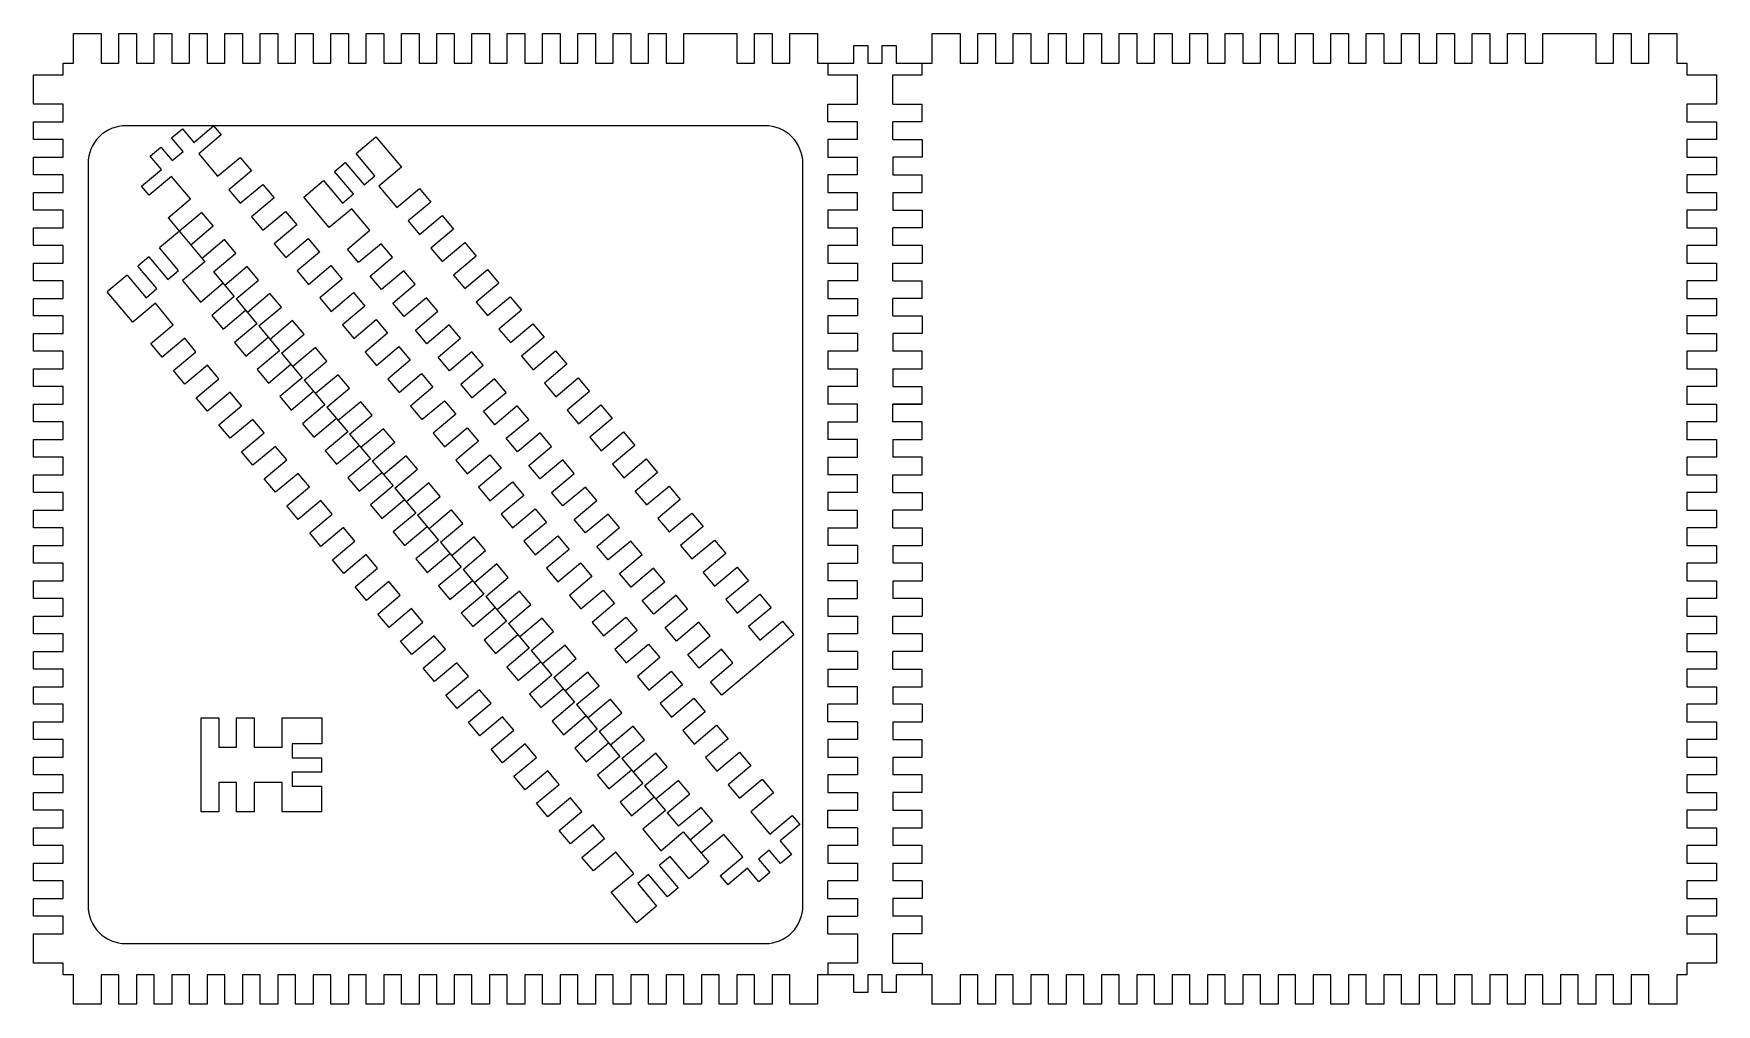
# Model space of a CAD drawing. Header units: millimetres. Extents: x 4 to 291, y -181 to -16.
import ezdxf

# ---------------------------------------------------------------- set-up
doc = ezdxf.new("R2010")
doc.units = ezdxf.units.MM
doc.header["$MEASUREMENT"] = 0
doc.layers.add('1', color=10, linetype='Continuous')
doc.layers.add('2', color=170, linetype='Continuous')

msp = doc.modelspace()

# ---------------------------------------------------------------- linework, layer by layer
for p, q in [((10.72, -21), (10.72, -15.99)), ((10.72, -15.99), (15.48, -15.99)), ((15.48, -15.99), (15.48, -21)), ((18.49, -21), (18.49, -15.99)), ((18.49, -15.99), (21.5, -15.99)), ((21.5, -15.99), (21.5, -21)), ((24.51, -21), (24.51, -15.99)), ((24.51, -15.99), (27.52, -15.99)), ((27.52, -15.99), (27.52, -21)), ((30.53, -21), (30.53, -15.99)), ((30.53, -15.99), (33.54, -15.99)), ((33.54, -15.99), (33.54, -21)), ((36.55, -21), (36.55, -15.99)), ((36.55, -15.99), (39.56, -15.99)), ((39.56, -15.99), (39.56, -21)), ((42.57, -21), (42.57, -15.99)), ((42.57, -15.99), (45.58, -15.99)), ((45.58, -15.99), (45.58, -21)), ((48.59, -21), (48.59, -15.99)), ((48.59, -15.99), (51.6, -15.99)), ((51.6, -15.99), (51.6, -21)), ((54.6, -21), (54.6, -15.99)), ((54.6, -15.99), (57.61, -15.99)), ((57.61, -15.99), (57.61, -21)), ((60.62, -21), (60.62, -15.99)), ((60.62, -15.99), (63.63, -15.99)), ((63.63, -15.99), (63.63, -21)), ((66.64, -21), (66.64, -15.99)), ((66.64, -15.99), (69.65, -15.99)), ((69.65, -15.99), (69.65, -21)), ((72.66, -21), (72.66, -15.99)), ((72.66, -15.99), (75.67, -15.99)), ((75.67, -15.99), (75.67, -21)), ((78.68, -21), (78.68, -15.99)), ((78.68, -15.99), (81.69, -15.99)), ((81.69, -15.99), (81.69, -21)), ((84.7, -21), (84.7, -15.99)), ((84.7, -15.99), (87.71, -15.99)), ((87.71, -15.99), (87.71, -21)), ((90.72, -21), (90.72, -15.99)), ((90.72, -15.99), (93.73, -15.99)), ((93.73, -15.99), (93.73, -21)), ((96.74, -21), (96.74, -15.99)), ((96.74, -15.99), (99.75, -15.99)), ((99.75, -15.99), (99.75, -21)), ((102.75, -21), (102.75, -15.99)), ((102.75, -15.99), (105.76, -15.99)), ((105.76, -15.99), (105.76, -21)), ((108.77, -21), (108.77, -15.99)), ((108.77, -15.99), (111.78, -15.99)), ((111.78, -15.99), (111.78, -21)), ((114.79, -21), (114.79, -15.99)), ((123.82, -15.99), (123.82, -21)), ((126.83, -21), (126.83, -15.99)), ((126.83, -15.99), (129.84, -15.99)), ((129.84, -15.99), (129.84, -21)), ((132.85, -21), (132.85, -15.99)), ((132.85, -15.99), (137.61, -15.99)), ((137.61, -15.99), (137.61, -21)), ((157.16, -21), (157.16, -15.99)), ((157.16, -15.99), (161.93, -15.99)), ((161.93, -15.99), (161.93, -21)), ((164.94, -21), (164.94, -15.99)), ((164.94, -15.99), (167.95, -15.99)), ((167.95, -15.99), (167.95, -21)), ((170.95, -21), (170.95, -15.99)), ((170.95, -15.99), (173.96, -15.99)), ((173.96, -15.99), (173.96, -21)), ((176.97, -21), (176.97, -15.99)), ((176.97, -15.99), (179.98, -15.99)), ((179.98, -15.99), (179.98, -21)), ((182.99, -21), (182.99, -15.99)), ((182.99, -15.99), (186, -15.99)), ((186, -15.99), (186, -21)), ((189.01, -21), (189.01, -15.99)), ((189.01, -15.99), (192.02, -15.99)), ((192.02, -15.99), (192.02, -21)), ((195.03, -21), (195.03, -15.99)), ((195.03, -15.99), (198.04, -15.99)), ((198.04, -15.99), (198.04, -21)), ((201.05, -21), (201.05, -15.99)), ((201.05, -15.99), (204.06, -15.99)), ((204.06, -15.99), (204.06, -21)), ((207.07, -21), (207.07, -15.99)), ((207.07, -15.99), (210.08, -15.99)), ((210.08, -15.99), (210.08, -21)), ((213.09, -21), (213.09, -15.99)), ((213.09, -15.99), (216.1, -15.99)), ((216.1, -15.99), (216.1, -21)), ((219.1, -21), (219.1, -15.99)), ((219.1, -15.99), (222.11, -15.99)), ((222.11, -15.99), (222.11, -21)), ((225.12, -21), (225.12, -15.99)), ((225.12, -15.99), (228.13, -15.99)), ((228.13, -15.99), (228.13, -21)), ((231.14, -21), (231.14, -15.99)), ((231.14, -15.99), (234.15, -15.99)), ((234.15, -15.99), (234.15, -21)), ((237.16, -21), (237.16, -15.99)), ((237.16, -15.99), (240.17, -15.99)), ((240.17, -15.99), (240.17, -21)), ((243.18, -21), (243.18, -15.99)), ((243.18, -15.99), (246.19, -15.99)), ((246.19, -15.99), (246.19, -21)), ((249.2, -21), (249.2, -15.99)), ((249.2, -15.99), (252.21, -15.99)), ((252.21, -15.99), (252.21, -21)), ((255.22, -21), (255.22, -15.99)), ((255.22, -15.99), (258.23, -15.99)), ((258.23, -15.99), (258.23, -21)), ((261.24, -21), (261.24, -15.99)), ((270.26, -15.99), (270.26, -21)), ((273.27, -21), (273.27, -15.99)), ((273.27, -15.99), (276.28, -15.99)), ((276.28, -15.99), (276.28, -21)), ((279.29, -21), (279.29, -15.99)), ((279.29, -15.99), (284.06, -15.99)), ((284.06, -15.99), (284.06, -21)), ((143.78, -21), (143.78, -17.99)), ((143.78, -17.99), (146.18, -17.99)), ((146.18, -17.99), (146.18, -21)), ((148.59, -21), (148.59, -17.99)), ((148.59, -17.99), (151, -17.99)), ((151, -17.99), (151, -21)), ((8.96, -21), (10.72, -21)), ((8.96, -23.01), (8.96, -21)), ((15.48, -21), (18.49, -21)), ((21.5, -21), (24.51, -21)), ((27.52, -21), (30.53, -21)), ((33.54, -21), (36.55, -21)), ((39.56, -21), (42.57, -21)), ((45.58, -21), (48.59, -21)), ((51.6, -21), (54.6, -21)), ((57.61, -21), (60.62, -21)), ((63.63, -21), (66.64, -21)), ((69.65, -21), (72.66, -21)), ((75.67, -21), (78.68, -21)), ((81.69, -21), (84.7, -21)), ((87.71, -21), (90.72, -21)), ((93.73, -21), (96.74, -21)), ((99.75, -21), (102.75, -21)), ((105.76, -21), (108.77, -21)), ((111.78, -21), (114.79, -21)), ((123.82, -21), (126.83, -21)), ((129.84, -21), (132.85, -21)), ((137.61, -21), (143.78, -21)), ((139.37, -21), (139.37, -23.01)), ((146.18, -21), (148.59, -21)), ((151, -21), (157.16, -21)), ((155.41, -23.01), (155.41, -21)), ((161.93, -21), (164.94, -21)), ((167.95, -21), (170.95, -21)), ((173.96, -21), (176.97, -21)), ((179.98, -21), (182.99, -21)), ((186, -21), (189.01, -21)), ((192.02, -21), (195.03, -21)), ((198.04, -21), (201.05, -21)), ((204.06, -21), (207.07, -21)), ((210.08, -21), (213.09, -21)), ((216.1, -21), (219.1, -21)), ((222.11, -21), (225.12, -21)), ((228.13, -21), (231.14, -21)), ((234.15, -21), (237.16, -21)), ((240.17, -21), (243.18, -21)), ((246.19, -21), (249.2, -21)), ((252.21, -21), (255.22, -21)), ((258.23, -21), (261.24, -21)), ((270.26, -21), (273.27, -21)), ((276.28, -21), (279.29, -21)), ((284.06, -21), (285.81, -21)), ((285.81, -21), (285.81, -23.01)), ((3.95, -28.02), (3.95, -23.01)), ((3.95, -23.01), (8.96, -23.01)), ((139.37, -23.01), (144.38, -23.01)), ((144.38, -28.02), (144.38, -23.01)), ((150.4, -28.02), (150.4, -23.01)), ((150.4, -23.01), (155.41, -23.01)), ((285.81, -23.01), (290.82, -23.01)), ((290.82, -23.01), (290.82, -28.02)), ((8.96, -28.02), (3.95, -28.02)), ((8.96, -31.03), (8.96, -28.02)), ((139.37, -31.03), (139.37, -28.02)), ((139.37, -28.02), (144.38, -28.02)), ((150.4, -28.02), (155.41, -28.02)), ((155.41, -31.03), (155.41, -28.02)), ((290.82, -28.02), (285.81, -28.02)), ((285.81, -28.02), (285.81, -31.03)), ((3.95, -34.04), (3.95, -31.03)), ((3.95, -31.03), (8.96, -31.03)), ((144.38, -31.03), (139.37, -31.03)), ((144.38, -34.04), (144.38, -31.03)), ((150.4, -34.04), (150.4, -31.03)), ((155.41, -31.03), (150.4, -31.03)), ((285.81, -31.03), (290.82, -31.03)), ((290.82, -31.03), (290.82, -34.04)), ((8.96, -34.04), (3.95, -34.04)), ((8.96, -37.05), (8.96, -34.04)), ((144.38, -34.04), (139.37, -34.04)), ((139.37, -34.04), (139.37, -37.05)), ((150.4, -34.04), (155.41, -34.04)), ((155.41, -34.04), (155.41, -37.05)), ((290.82, -34.04), (285.81, -34.04)), ((285.81, -34.04), (285.81, -37.05)), ((3.95, -40.06), (3.95, -37.05)), ((3.95, -37.05), (8.96, -37.05)), ((139.37, -37.05), (144.38, -37.05)), ((144.38, -40.06), (144.38, -37.05)), ((155.41, -37.05), (150.4, -37.05)), ((150.4, -37.05), (150.4, -40.06)), ((285.81, -37.05), (290.82, -37.05)), ((290.82, -37.05), (290.82, -40.06)), ((8.96, -40.06), (3.95, -40.06)), ((8.96, -43.07), (8.96, -40.06)), ((144.38, -40.06), (139.37, -40.06)), ((139.37, -40.06), (139.37, -43.07)), ((150.4, -40.06), (155.41, -40.06)), ((155.41, -43.07), (155.41, -40.06)), ((290.82, -40.06), (285.81, -40.06)), ((285.81, -40.06), (285.81, -43.07)), ((3.95, -46.08), (3.95, -43.07)), ((3.95, -43.07), (8.96, -43.07)), ((139.37, -43.07), (144.38, -43.07)), ((144.38, -46.08), (144.38, -43.07)), ((150.4, -43.07), (155.41, -43.07)), ((150.4, -43.07), (150.4, -46.08)), ((285.81, -43.07), (290.82, -43.07)), ((290.82, -43.07), (290.82, -46.08)), ((8.96, -46.08), (3.95, -46.08)), ((8.96, -49.09), (8.96, -46.08)), ((144.38, -46.08), (139.37, -46.08)), ((139.37, -46.08), (139.37, -49.09)), ((150.4, -46.08), (155.41, -46.08)), ((155.41, -46.08), (155.41, -49.09)), ((290.82, -46.08), (285.81, -46.08)), ((285.81, -46.08), (285.81, -49.09)), ((3.95, -52.1), (3.95, -49.09)), ((3.95, -49.09), (8.96, -49.09)), ((139.37, -49.09), (144.38, -49.09)), ((144.38, -52.1), (144.38, -49.09)), ((150.4, -52.1), (150.4, -49.09)), ((155.41, -49.09), (150.4, -49.09)), ((285.81, -49.09), (290.82, -49.09)), ((290.82, -49.09), (290.82, -52.1)), ((8.96, -52.1), (3.95, -52.1)), ((8.96, -55.11), (8.96, -52.1)), ((144.38, -52.1), (139.37, -52.1)), ((139.37, -52.1), (139.37, -55.11)), ((155.41, -52.1), (150.4, -52.1)), ((155.41, -52.1), (155.41, -55.11)), ((290.82, -52.1), (285.81, -52.1)), ((285.81, -52.1), (285.81, -55.11)), ((3.95, -58.12), (3.95, -55.11)), ((3.95, -55.11), (8.96, -55.11)), ((139.37, -55.11), (144.38, -55.11)), ((144.38, -55.11), (144.38, -58.12)), ((150.4, -58.12), (150.4, -55.11)), ((150.4, -55.11), (155.41, -55.11)), ((285.81, -55.11), (290.82, -55.11)), ((290.82, -55.11), (290.82, -58.12)), ((8.96, -58.12), (3.95, -58.12)), ((8.96, -61.13), (8.96, -58.12)), ((144.38, -58.12), (139.37, -58.12)), ((139.37, -58.12), (139.37, -61.13)), ((150.4, -58.12), (155.41, -58.12)), ((155.41, -61.13), (155.41, -58.12)), ((290.82, -58.12), (285.81, -58.12)), ((285.81, -58.12), (285.81, -61.13)), ((3.95, -64.13), (3.95, -61.13)), ((3.95, -61.13), (8.96, -61.13)), ((139.37, -61.13), (144.38, -61.13)), ((144.38, -61.13), (144.38, -64.13)), ((150.4, -64.13), (150.4, -61.13)), ((155.41, -61.13), (150.4, -61.13)), ((285.81, -61.13), (290.82, -61.13)), ((290.82, -61.13), (290.82, -64.13)), ((8.96, -64.13), (3.95, -64.13)), ((8.96, -67.14), (8.96, -64.13)), ((144.38, -64.13), (139.37, -64.13)), ((139.37, -64.13), (139.37, -67.14)), ((150.4, -64.13), (155.41, -64.13)), ((155.41, -64.13), (155.41, -67.14)), ((290.82, -64.13), (285.81, -64.13)), ((285.81, -64.13), (285.81, -67.14)), ((3.95, -70.15), (3.95, -67.14)), ((3.95, -67.14), (8.96, -67.14)), ((144.38, -67.14), (139.37, -67.14)), ((144.38, -67.14), (144.38, -70.15)), ((155.41, -67.14), (150.4, -67.14)), ((150.4, -67.14), (150.4, -70.15)), ((285.81, -67.14), (290.82, -67.14)), ((290.82, -67.14), (290.82, -70.15)), ((8.96, -70.15), (3.95, -70.15)), ((8.96, -73.16), (8.96, -70.15)), ((144.38, -70.15), (139.37, -70.15)), ((139.37, -70.15), (139.37, -73.16)), ((155.41, -70.15), (150.4, -70.15)), ((155.41, -73.16), (155.41, -70.15)), ((290.82, -70.15), (285.81, -70.15)), ((285.81, -70.15), (285.81, -73.16)), ((3.95, -76.17), (3.95, -73.16)), ((3.95, -73.16), (8.96, -73.16)), ((139.37, -73.16), (144.38, -73.16)), ((144.38, -76.17), (144.38, -73.16)), ((150.4, -73.16), (155.41, -73.16)), ((150.4, -73.16), (150.4, -76.17)), ((285.81, -73.16), (290.82, -73.16)), ((290.82, -73.16), (290.82, -76.17)), ((8.96, -76.17), (3.95, -76.17)), ((8.96, -79.18), (8.96, -76.17)), ((144.38, -76.17), (139.37, -76.17)), ((139.37, -76.17), (139.37, -79.18)), ((150.4, -76.17), (155.41, -76.17)), ((155.41, -79.18), (155.41, -76.17)), ((290.82, -76.17), (285.81, -76.17)), ((285.81, -76.17), (285.81, -79.18)), ((3.95, -82.19), (3.95, -79.18)), ((3.95, -79.18), (8.96, -79.18)), ((144.38, -79.18), (139.37, -79.18)), ((144.38, -82.19), (144.38, -79.18)), ((150.4, -82.19), (150.4, -79.18)), ((155.41, -79.18), (150.4, -79.18)), ((285.81, -79.18), (290.82, -79.18)), ((290.82, -79.18), (290.82, -82.19)), ((8.96, -82.19), (3.95, -82.19)), ((8.96, -85.2), (8.96, -82.19)), ((139.37, -82.19), (139.37, -85.2)), ((139.37, -82.19), (144.38, -82.19)), ((155.41, -82.19), (150.4, -82.19)), ((155.41, -85.2), (155.41, -82.19)), ((290.82, -82.19), (285.81, -82.19)), ((285.81, -82.19), (285.81, -85.2)), ((3.95, -88.21), (3.95, -85.2)), ((3.95, -85.2), (8.96, -85.2)), ((144.38, -85.2), (139.37, -85.2)), ((144.38, -88.21), (144.38, -85.2)), ((150.4, -85.2), (155.41, -85.2)), ((150.4, -85.2), (150.4, -88.21)), ((285.81, -85.2), (290.82, -85.2)), ((290.82, -85.2), (290.82, -88.21)), ((8.96, -88.21), (3.95, -88.21)), ((8.96, -91.22), (8.96, -88.21)), ((139.37, -88.21), (139.37, -91.22)), ((139.37, -88.21), (144.38, -88.21)), ((155.41, -88.21), (150.4, -88.21)), ((155.41, -91.22), (155.41, -88.21)), ((290.82, -88.21), (285.81, -88.21)), ((285.81, -88.21), (285.81, -91.22)), ((3.95, -94.23), (3.95, -91.22)), ((3.95, -91.22), (8.96, -91.22)), ((144.38, -91.22), (139.37, -91.22)), ((144.38, -94.23), (144.38, -91.22)), ((150.4, -94.23), (150.4, -91.22)), ((150.4, -91.22), (155.41, -91.22)), ((285.81, -91.22), (290.82, -91.22)), ((290.82, -91.22), (290.82, -94.23)), ((8.96, -94.23), (3.95, -94.23)), ((8.96, -97.24), (8.96, -94.23)), ((144.38, -94.23), (139.37, -94.23)), ((139.37, -94.23), (139.37, -97.24)), ((150.4, -94.23), (155.41, -94.23)), ((155.41, -94.23), (155.41, -97.24)), ((290.82, -94.23), (285.81, -94.23)), ((285.81, -94.23), (285.81, -97.24)), ((3.95, -100.25), (3.95, -97.24)), ((3.95, -97.24), (8.96, -97.24)), ((139.37, -97.24), (144.38, -97.24)), ((144.38, -100.25), (144.38, -97.24)), ((150.4, -100.25), (150.4, -97.24)), ((155.41, -97.24), (150.4, -97.24)), ((285.81, -97.24), (290.82, -97.24)), ((290.82, -97.24), (290.82, -100.25)), ((8.96, -100.25), (3.95, -100.25)), ((8.96, -103.26), (8.96, -100.25)), ((139.37, -100.25), (144.38, -100.25)), ((139.37, -100.25), (139.37, -103.26)), ((150.4, -100.25), (155.41, -100.25)), ((155.41, -100.25), (155.41, -103.26)), ((290.82, -100.25), (285.81, -100.25)), ((285.81, -100.25), (285.81, -103.26)), ((3.95, -106.27), (3.95, -103.26)), ((3.95, -103.26), (8.96, -103.26)), ((144.38, -103.26), (139.37, -103.26)), ((144.38, -103.26), (144.38, -106.27)), ((150.4, -103.26), (155.41, -103.26)), ((150.4, -103.26), (150.4, -106.27)), ((285.81, -103.26), (290.82, -103.26)), ((290.82, -103.26), (290.82, -106.27)), ((8.96, -106.27), (3.95, -106.27)), ((8.96, -109.28), (8.96, -106.27)), ((139.37, -106.27), (144.38, -106.27)), ((139.37, -106.27), (139.37, -109.28)), ((155.41, -106.27), (150.4, -106.27)), ((155.41, -106.27), (155.41, -109.28)), ((290.82, -106.27), (285.81, -106.27)), ((285.81, -106.27), (285.81, -109.28)), ((3.95, -112.28), (3.95, -109.28)), ((3.95, -109.28), (8.96, -109.28)), ((144.38, -109.28), (139.37, -109.28)), ((144.38, -112.28), (144.38, -109.28)), ((150.4, -109.28), (155.41, -109.28)), ((150.4, -109.28), (150.4, -112.28)), ((285.81, -109.28), (290.82, -109.28)), ((290.82, -109.28), (290.82, -112.28)), ((8.96, -112.28), (3.95, -112.28)), ((8.96, -115.29), (8.96, -112.28)), ((139.37, -112.28), (144.38, -112.28)), ((139.37, -112.28), (139.37, -115.29)), ((155.41, -112.28), (150.4, -112.28)), ((155.41, -112.28), (155.41, -115.29)), ((290.82, -112.28), (285.81, -112.28)), ((285.81, -112.28), (285.81, -115.29)), ((3.95, -118.3), (3.95, -115.29)), ((3.95, -115.29), (8.96, -115.29)), ((139.37, -115.29), (144.38, -115.29)), ((144.38, -115.29), (144.38, -118.3)), ((150.4, -118.3), (150.4, -115.29)), ((150.4, -115.29), (155.41, -115.29)), ((285.81, -115.29), (290.82, -115.29)), ((290.82, -115.29), (290.82, -118.3)), ((8.96, -118.3), (3.95, -118.3)), ((8.96, -121.31), (8.96, -118.3)), ((144.38, -118.3), (139.37, -118.3)), ((139.37, -118.3), (139.37, -121.31)), ((155.41, -118.3), (150.4, -118.3)), ((155.41, -118.3), (155.41, -121.31)), ((290.82, -118.3), (285.81, -118.3)), ((285.81, -118.3), (285.81, -121.31)), ((3.95, -124.32), (3.95, -121.31)), ((3.95, -121.31), (8.96, -121.31)), ((144.38, -121.31), (139.37, -121.31)), ((144.38, -121.31), (144.38, -124.32)), ((150.4, -124.32), (150.4, -121.31)), ((155.41, -121.31), (150.4, -121.31)), ((285.81, -121.31), (290.82, -121.31)), ((290.82, -121.31), (290.82, -124.32)), ((8.96, -124.32), (3.95, -124.32)), ((8.96, -127.33), (8.96, -124.32)), ((139.37, -124.32), (139.37, -127.33)), ((139.37, -124.32), (144.38, -124.32)), ((150.4, -124.32), (155.41, -124.32)), ((155.41, -127.33), (155.41, -124.32)), ((290.82, -124.32), (285.81, -124.32)), ((285.81, -124.32), (285.81, -127.33)), ((3.95, -130.34), (3.95, -127.33)), ((3.95, -127.33), (8.96, -127.33)), ((144.38, -127.33), (139.37, -127.33)), ((144.38, -130.34), (144.38, -127.33)), ((150.4, -127.33), (155.41, -127.33)), ((150.4, -127.33), (150.4, -130.34)), ((285.81, -127.33), (290.82, -127.33)), ((290.82, -127.33), (290.82, -130.34)), ((8.96, -130.34), (3.95, -130.34)), ((8.96, -133.35), (8.96, -130.34)), ((144.38, -130.34), (139.37, -130.34)), ((139.37, -133.35), (139.37, -130.34)), ((155.41, -130.34), (150.4, -130.34)), ((155.41, -130.34), (155.41, -133.35)), ((290.82, -130.34), (285.81, -130.34)), ((285.81, -130.34), (285.81, -133.35)), ((3.95, -136.36), (3.95, -133.35)), ((3.95, -133.35), (8.96, -133.35)), ((144.38, -133.35), (139.37, -133.35)), ((144.38, -133.35), (144.38, -136.36)), ((150.4, -133.35), (155.41, -133.35)), ((150.4, -133.35), (150.4, -136.36)), ((285.81, -133.35), (290.82, -133.35)), ((290.82, -133.35), (290.82, -136.36)), ((8.96, -136.36), (3.95, -136.36)), ((8.96, -139.37), (8.96, -136.36)), ((144.38, -136.36), (139.37, -136.36)), ((139.37, -136.36), (139.37, -139.37)), ((150.4, -136.36), (155.41, -136.36)), ((155.41, -139.37), (155.41, -136.36)), ((290.82, -136.36), (285.81, -136.36)), ((285.81, -136.36), (285.81, -139.37)), ((3.95, -142.38), (3.95, -139.37)), ((3.95, -139.37), (8.96, -139.37)), ((139.37, -139.37), (144.38, -139.37)), ((144.38, -139.37), (144.38, -142.38)), ((150.4, -139.37), (155.41, -139.37)), ((150.4, -139.37), (150.4, -142.38)), ((285.81, -139.37), (290.82, -139.37)), ((290.82, -139.37), (290.82, -142.38)), ((8.96, -142.38), (3.95, -142.38)), ((8.96, -145.39), (8.96, -142.38)), ((144.38, -142.38), (139.37, -142.38)), ((139.37, -142.38), (139.37, -145.39)), ((155.41, -142.38), (150.4, -142.38)), ((155.41, -145.39), (155.41, -142.38)), ((290.82, -142.38), (285.81, -142.38)), ((285.81, -142.38), (285.81, -145.39)), ((3.95, -148.4), (3.95, -145.39)), ((3.95, -145.39), (8.96, -145.39)), ((139.37, -145.39), (144.38, -145.39)), ((144.38, -145.39), (144.38, -148.4)), ((155.41, -145.39), (150.4, -145.39)), ((150.4, -145.39), (150.4, -148.4)), ((285.81, -145.39), (290.82, -145.39)), ((290.82, -145.39), (290.82, -148.4)), ((8.96, -148.4), (3.95, -148.4)), ((8.96, -151.41), (8.96, -148.4)), ((139.37, -151.41), (139.37, -148.4)), ((139.37, -148.4), (144.38, -148.4)), ((150.4, -148.4), (155.41, -148.4)), ((155.41, -151.41), (155.41, -148.4)), ((290.82, -148.4), (285.81, -148.4)), ((285.81, -148.4), (285.81, -151.41)), ((3.95, -154.42), (3.95, -151.41)), ((3.95, -151.41), (8.96, -151.41)), ((144.38, -151.41), (139.37, -151.41)), ((144.38, -151.41), (144.38, -154.42)), ((150.4, -151.41), (155.41, -151.41)), ((150.4, -151.41), (150.4, -154.42)), ((285.81, -151.41), (290.82, -151.41)), ((290.82, -151.41), (290.82, -154.42)), ((8.96, -154.42), (3.95, -154.42)), ((8.96, -157.43), (8.96, -154.42)), ((144.38, -154.42), (139.37, -154.42)), ((139.37, -154.42), (139.37, -157.43)), ((155.41, -154.42), (150.4, -154.42)), ((155.41, -157.43), (155.41, -154.42)), ((290.82, -154.42), (285.81, -154.42)), ((285.81, -154.42), (285.81, -157.43)), ((3.95, -160.43), (3.95, -157.43)), ((3.95, -157.43), (8.96, -157.43)), ((139.37, -157.43), (144.38, -157.43)), ((144.38, -157.43), (144.38, -160.43)), ((150.4, -157.43), (155.41, -157.43)), ((150.4, -157.43), (150.4, -160.43)), ((285.81, -157.43), (290.82, -157.43)), ((290.82, -157.43), (290.82, -160.43)), ((8.96, -160.43), (3.95, -160.43)), ((8.96, -163.44), (8.96, -160.43)), ((144.38, -160.43), (139.37, -160.43)), ((139.37, -163.44), (139.37, -160.43)), ((155.41, -160.43), (150.4, -160.43)), ((155.41, -160.43), (155.41, -163.44)), ((290.82, -160.43), (285.81, -160.43)), ((285.81, -160.43), (285.81, -163.44)), ((3.95, -166.45), (3.95, -163.44)), ((3.95, -163.44), (8.96, -163.44)), ((139.37, -163.44), (144.38, -163.44)), ((144.38, -163.44), (144.38, -166.45)), ((155.41, -163.44), (150.4, -163.44)), ((150.4, -163.44), (150.4, -166.45)), ((285.81, -163.44), (290.82, -163.44)), ((290.82, -163.44), (290.82, -166.45)), ((8.96, -166.45), (3.95, -166.45)), ((8.96, -169.46), (8.96, -166.45)), ((139.37, -169.46), (139.37, -166.45)), ((139.37, -166.45), (144.38, -166.45)), ((155.41, -166.45), (150.4, -166.45)), ((155.41, -169.46), (155.41, -166.45)), ((290.82, -166.45), (285.81, -166.45)), ((285.81, -166.45), (285.81, -169.46)), ((3.95, -174.48), (3.95, -169.46)), ((3.95, -169.46), (8.96, -169.46)), ((139.37, -169.46), (144.38, -169.46)), ((144.38, -169.46), (144.38, -174.48)), ((150.4, -174.48), (150.4, -169.46)), ((155.41, -169.46), (150.4, -169.46)), ((285.81, -169.46), (290.82, -169.46)), ((290.82, -169.46), (290.82, -174.48)), ((8.96, -174.48), (3.95, -174.48)), ((8.96, -176.48), (8.96, -174.48)), ((144.38, -174.48), (139.37, -174.48)), ((139.37, -174.48), (139.37, -176.48)), ((150.4, -174.48), (155.41, -174.48)), ((155.41, -174.48), (155.41, -176.48)), ((290.82, -174.48), (285.81, -174.48)), ((285.81, -174.48), (285.81, -176.48)), ((10.72, -176.48), (8.96, -176.48)), ((10.72, -181.49), (10.72, -176.48)), ((18.49, -176.48), (15.48, -176.48)), ((15.48, -176.48), (15.48, -181.49)), ((18.49, -181.49), (18.49, -176.48)), ((24.51, -176.48), (21.5, -176.48)), ((21.5, -176.48), (21.5, -181.49)), ((24.51, -181.49), (24.51, -176.48)), ((30.53, -176.48), (27.52, -176.48)), ((27.52, -176.48), (27.52, -181.49)), ((30.53, -181.49), (30.53, -176.48)), ((36.55, -176.48), (33.54, -176.48)), ((33.54, -176.48), (33.54, -181.49)), ((36.55, -181.49), (36.55, -176.48)), ((42.57, -176.48), (39.56, -176.48)), ((39.56, -176.48), (39.56, -181.49)), ((42.57, -181.49), (42.57, -176.48)), ((48.59, -176.48), (45.58, -176.48)), ((45.58, -176.48), (45.58, -181.49)), ((48.59, -181.49), (48.59, -176.48)), ((54.6, -176.48), (51.6, -176.48)), ((51.6, -176.48), (51.6, -181.49)), ((54.6, -181.49), (54.6, -176.48)), ((60.62, -176.48), (57.61, -176.48)), ((57.61, -176.48), (57.61, -181.49)), ((60.62, -181.49), (60.62, -176.48)), ((66.64, -176.48), (63.63, -176.48)), ((63.63, -176.48), (63.63, -181.49)), ((66.64, -181.49), (66.64, -176.48)), ((72.66, -176.48), (69.65, -176.48)), ((69.65, -176.48), (69.65, -181.49)), ((72.66, -181.49), (72.66, -176.48)), ((78.68, -176.48), (75.67, -176.48)), ((75.67, -176.48), (75.67, -181.49)), ((78.68, -181.49), (78.68, -176.48)), ((84.7, -176.48), (81.69, -176.48)), ((81.69, -176.48), (81.69, -181.49)), ((84.7, -181.49), (84.7, -176.48)), ((90.72, -176.48), (87.71, -176.48)), ((87.71, -176.48), (87.71, -181.49)), ((90.72, -181.49), (90.72, -176.48)), ((96.74, -176.48), (93.73, -176.48)), ((93.73, -176.48), (93.73, -181.49)), ((96.74, -181.49), (96.74, -176.48)), ((102.75, -176.48), (99.75, -176.48)), ((99.75, -176.48), (99.75, -181.49)), ((102.75, -181.49), (102.75, -176.48)), ((108.77, -176.48), (105.76, -176.48)), ((105.76, -176.48), (105.76, -181.49)), ((108.77, -181.49), (108.77, -176.48)), ((114.79, -176.48), (111.78, -176.48)), ((111.78, -176.48), (111.78, -181.49)), ((114.79, -181.49), (114.79, -176.48)), ((120.81, -176.48), (117.8, -176.48)), ((117.8, -176.48), (117.8, -181.49)), ((120.81, -181.49), (120.81, -176.48)), ((126.83, -176.48), (123.82, -176.48)), ((123.82, -176.48), (123.82, -181.49)), ((126.83, -181.49), (126.83, -176.48)), ((132.85, -176.48), (129.84, -176.48)), ((129.84, -176.48), (129.84, -181.49)), ((132.85, -181.49), (132.85, -176.48)), ((143.78, -176.48), (137.61, -176.48)), ((137.61, -176.48), (137.61, -181.49)), ((143.78, -179.49), (143.78, -176.48)), ((148.59, -176.48), (146.18, -176.48)), ((146.18, -176.48), (146.18, -179.49)), ((148.59, -179.49), (148.59, -176.48)), ((157.16, -176.48), (151, -176.48)), ((151, -176.48), (151, -179.49)), ((157.16, -181.49), (157.16, -176.48)), ((164.94, -176.48), (161.93, -176.48)), ((161.93, -176.48), (161.93, -181.49)), ((164.94, -181.49), (164.94, -176.48)), ((170.95, -176.48), (167.95, -176.48)), ((167.95, -176.48), (167.95, -181.49)), ((170.95, -181.49), (170.95, -176.48)), ((176.97, -176.48), (173.96, -176.48)), ((173.96, -176.48), (173.96, -181.49)), ((176.97, -181.49), (176.97, -176.48)), ((182.99, -176.48), (179.98, -176.48)), ((179.98, -176.48), (179.98, -181.49)), ((182.99, -181.49), (182.99, -176.48)), ((189.01, -176.48), (186, -176.48)), ((186, -176.48), (186, -181.49)), ((189.01, -181.49), (189.01, -176.48)), ((195.03, -176.48), (192.02, -176.48)), ((192.02, -176.48), (192.02, -181.49)), ((195.03, -181.49), (195.03, -176.48)), ((201.05, -176.48), (198.04, -176.48)), ((198.04, -176.48), (198.04, -181.49)), ((201.05, -181.49), (201.05, -176.48)), ((207.07, -176.48), (204.06, -176.48)), ((204.06, -176.48), (204.06, -181.49)), ((207.07, -181.49), (207.07, -176.48)), ((213.09, -176.48), (210.08, -176.48)), ((210.08, -176.48), (210.08, -181.49)), ((213.09, -181.49), (213.09, -176.48)), ((219.1, -176.48), (216.1, -176.48)), ((216.1, -176.48), (216.1, -181.49)), ((219.1, -181.49), (219.1, -176.48)), ((225.12, -176.48), (222.11, -176.48)), ((222.11, -176.48), (222.11, -181.49)), ((225.12, -181.49), (225.12, -176.48)), ((231.14, -176.48), (228.13, -176.48)), ((228.13, -176.48), (228.13, -181.49)), ((231.14, -181.49), (231.14, -176.48)), ((237.16, -176.48), (234.15, -176.48)), ((234.15, -176.48), (234.15, -181.49)), ((237.16, -181.49), (237.16, -176.48)), ((243.18, -176.48), (240.17, -176.48)), ((240.17, -176.48), (240.17, -181.49)), ((243.18, -181.49), (243.18, -176.48)), ((249.2, -176.48), (246.19, -176.48)), ((246.19, -176.48), (246.19, -181.49)), ((249.2, -181.49), (249.2, -176.48)), ((255.22, -176.48), (252.21, -176.48)), ((252.21, -176.48), (252.21, -181.49)), ((255.22, -181.49), (255.22, -176.48)), ((261.24, -176.48), (258.23, -176.48)), ((258.23, -176.48), (258.23, -181.49)), ((261.24, -181.49), (261.24, -176.48)), ((267.25, -176.48), (264.25, -176.48)), ((264.25, -176.48), (264.25, -181.49)), ((267.25, -181.49), (267.25, -176.48)), ((273.27, -176.48), (270.26, -176.48)), ((270.26, -176.48), (270.26, -181.49)), ((273.27, -181.49), (273.27, -176.48)), ((279.29, -176.48), (276.28, -176.48)), ((276.28, -176.48), (276.28, -181.49)), ((279.29, -181.49), (279.29, -176.48)), ((285.81, -176.48), (284.06, -176.48)), ((284.06, -176.48), (284.06, -181.49)), ((146.18, -179.49), (143.78, -179.49)), ((151, -179.49), (148.59, -179.49)), ((15.48, -181.49), (10.72, -181.49)), ((21.5, -181.49), (18.49, -181.49)), ((27.52, -181.49), (24.51, -181.49)), ((33.54, -181.49), (30.53, -181.49)), ((39.56, -181.49), (36.55, -181.49)), ((45.58, -181.49), (42.57, -181.49)), ((51.6, -181.49), (48.59, -181.49)), ((57.61, -181.49), (54.6, -181.49)), ((63.63, -181.49), (60.62, -181.49)), ((69.65, -181.49), (66.64, -181.49)), ((75.67, -181.49), (72.66, -181.49)), ((81.69, -181.49), (78.68, -181.49)), ((87.71, -181.49), (84.7, -181.49)), ((93.73, -181.49), (90.72, -181.49)), ((99.75, -181.49), (96.74, -181.49)), ((105.76, -181.49), (102.75, -181.49)), ((111.78, -181.49), (108.77, -181.49)), ((117.8, -181.49), (114.79, -181.49)), ((123.82, -181.49), (120.81, -181.49)), ((129.84, -181.49), (126.83, -181.49)), ((137.61, -181.49), (132.85, -181.49)), ((161.93, -181.49), (157.16, -181.49)), ((167.95, -181.49), (164.94, -181.49)), ((173.96, -181.49), (170.95, -181.49)), ((179.98, -181.49), (176.97, -181.49)), ((186, -181.49), (182.99, -181.49)), ((192.02, -181.49), (189.01, -181.49)), ((198.04, -181.49), (195.03, -181.49)), ((204.06, -181.49), (201.05, -181.49)), ((210.08, -181.49), (207.07, -181.49)), ((216.1, -181.49), (213.09, -181.49)), ((222.11, -181.49), (219.1, -181.49)), ((228.13, -181.49), (225.12, -181.49)), ((234.15, -181.49), (231.14, -181.49)), ((240.17, -181.49), (237.16, -181.49)), ((246.19, -181.49), (243.18, -181.49)), ((252.21, -181.49), (249.2, -181.49)), ((258.23, -181.49), (255.22, -181.49)), ((264.25, -181.49), (261.24, -181.49)), ((270.26, -181.49), (267.25, -181.49)), ((276.28, -181.49), (273.27, -181.49)), ((284.06, -181.49), (279.29, -181.49))]:
    msp.add_line(p, q)
at = {"linetype": 'Continuous'}
for p, q in [((114.79, -15.99), (123.82, -15.99)), ((261.24, -15.99), (270.26, -15.99)), ((150.4, -79.18), (155.41, -79.18))]:
    msp.add_line(p, q, dxfattribs=at)
at = {"layer": '1'}
for p, q in [((27.48, -33.78), (29.33, -32.23)), ((29.42, -36.08), (27.48, -33.78)), ((29.33, -32.23), (31.26, -34.53)), ((31.26, -34.53), (34.64, -31.7)), ((35.93, -33.24), (32.09, -36.46)), ((34.64, -31.7), (35.93, -33.24)), ((58.92, -36.4), (62.3, -33.57)), ((62.3, -33.57), (66.65, -38.75)), ((23.79, -36.87), (25.64, -35.32)), ((25.73, -39.18), (23.79, -36.87)), ((25.64, -35.32), (27.57, -37.63)), ((27.57, -37.63), (29.42, -36.08)), ((32.09, -36.46), (35.31, -40.3)), ((35.31, -40.3), (39.15, -37.08)), ((39.15, -37.08), (41.08, -39.38)), ((62.14, -40.24), (58.92, -36.4)), ((22.35, -42.01), (25.73, -39.18)), ((41.08, -39.38), (37.25, -42.6)), ((55.24, -39.5), (57.08, -37.95)), ((58.46, -43.33), (55.24, -39.5)), ((57.08, -37.95), (60.3, -41.79)), ((66.65, -38.75), (62.81, -41.97)), ((23.64, -43.55), (22.35, -42.01)), ((27.48, -40.33), (23.64, -43.55)), ((30.7, -44.17), (27.48, -40.33)), ((37.25, -42.6), (39.18, -44.91)), ((39.18, -44.91), (43.02, -41.69)), ((43.02, -41.69), (44.95, -44)), ((50.02, -43.88), (53.39, -41.04)), ((53.39, -41.04), (56.61, -44.88)), ((60.3, -41.79), (62.14, -40.24)), ((62.81, -41.97), (65.87, -45.62)), ((65.87, -45.62), (69.71, -42.4)), ((69.71, -42.4), (71.65, -44.71)), ((26.86, -47.39), (30.7, -44.17)), ((44.95, -44), (41.12, -47.22)), ((54.36, -49.06), (50.02, -43.88)), ((58.2, -45.84), (54.36, -49.06)), ((56.61, -44.88), (58.46, -43.33)), ((61.26, -49.49), (58.2, -45.84)), ((71.65, -44.71), (67.81, -47.93)), ((32.64, -46.47), (25.42, -52.53)), ((26.86, -47.39), (33.15, -54.88)), ((34.57, -48.78), (32.64, -46.47)), ((41.12, -47.22), (43.05, -49.52)), ((43.05, -49.52), (46.89, -46.3)), ((48.82, -48.61), (44.98, -51.83)), ((46.89, -46.3), (48.82, -48.61)), ((67.81, -47.93), (69.74, -50.23)), ((69.74, -50.23), (73.58, -47.01)), ((73.58, -47.01), (75.52, -49.32)), ((30.73, -52), (34.57, -48.78)), ((36.51, -51.08), (32.67, -54.3)), ((38.44, -53.39), (36.51, -51.08)), ((46.92, -54.13), (50.76, -50.91)), ((50.76, -50.91), (52.69, -53.22)), ((57.43, -52.71), (61.26, -49.49)), ((75.52, -49.32), (71.68, -52.54)), ((73.61, -54.84), (77.45, -51.62)), ((77.45, -51.62), (79.38, -53.93)), ((23.58, -54.07), (21.73, -55.62)), ((23.58, -54.07), (26.8, -57.91)), ((28.64, -56.36), (25.42, -52.53)), ((34.6, -56.61), (38.44, -53.39)), ((44.98, -51.83), (46.92, -54.13)), ((52.69, -53.22), (48.85, -56.44)), ((59.36, -55.02), (57.43, -52.71)), ((63.2, -51.8), (59.36, -55.02)), ((61.3, -57.32), (65.13, -54.1)), ((65.13, -54.1), (63.2, -51.8)), ((71.68, -52.54), (73.61, -54.84)), ((79.38, -53.93), (75.55, -57.15)), ((19.89, -57.17), (16.51, -60)), ((19.89, -57.17), (23.11, -61.01)), ((24.95, -59.46), (21.73, -55.62)), ((26.8, -57.91), (28.64, -56.36)), ((33.15, -54.88), (29.31, -58.1)), ((34.6, -56.61), (38.14, -60.83)), ((40.37, -55.69), (36.54, -58.91)), ((42.31, -58), (40.37, -55.69)), ((48.85, -56.44), (50.79, -58.74)), ((50.79, -58.74), (54.63, -55.52)), ((54.63, -55.52), (56.56, -57.83)), ((63.23, -59.63), (61.3, -57.32)), ((67.07, -56.41), (63.23, -59.63)), ((69, -58.71), (67.07, -56.41)), ((75.55, -57.15), (77.48, -59.45)), ((77.48, -59.45), (81.32, -56.23)), ((81.32, -56.23), (83.25, -58.54)), ((20.86, -65.18), (16.51, -60)), ((23.11, -61.01), (24.95, -59.46)), ((29.31, -58.1), (32.37, -61.75)), ((32.37, -61.75), (36.21, -58.53)), ((38.47, -61.22), (42.31, -58)), ((56.56, -57.83), (52.72, -61.05)), ((54.66, -63.35), (58.49, -60.13)), ((58.49, -60.13), (60.43, -62.44)), ((65.16, -61.93), (69, -58.71)), ((83.25, -58.54), (79.42, -61.76)), ((24.7, -61.96), (20.86, -65.18)), ((27.76, -65.61), (24.7, -61.96)), ((38.14, -60.83), (34.31, -64.05)), ((38.47, -61.22), (42.01, -65.44)), ((44.24, -60.31), (40.41, -63.53)), ((42.34, -65.83), (46.18, -62.61)), ((46.18, -62.61), (44.24, -60.31)), ((52.72, -61.05), (54.66, -63.35)), ((60.43, -62.44), (56.59, -65.66)), ((67.1, -64.24), (65.16, -61.93)), ((70.94, -61.02), (67.1, -64.24)), ((72.87, -63.32), (70.94, -61.02)), ((79.42, -61.76), (81.35, -64.06)), ((81.35, -64.06), (85.19, -60.84)), ((85.19, -60.84), (87.12, -63.15)), ((23.92, -68.83), (27.76, -65.61)), ((34.31, -64.05), (36.24, -66.36)), ((36.24, -66.36), (40.08, -63.14)), ((42.01, -65.44), (38.18, -68.66)), ((42.34, -65.83), (45.88, -70.05)), ((48.11, -64.92), (44.27, -68.14)), ((50.05, -67.22), (48.11, -64.92)), ((56.59, -65.66), (58.53, -67.96)), ((58.53, -67.96), (62.36, -64.74)), ((62.36, -64.74), (64.3, -67.05)), ((69.03, -66.54), (72.87, -63.32)), ((74.8, -65.63), (70.97, -68.85)), ((76.74, -67.93), (74.8, -65.63)), ((87.12, -63.15), (83.28, -66.37)), ((85.22, -68.67), (89.06, -65.45)), ((89.06, -65.45), (90.99, -67.76)), ((25.86, -71.14), (23.92, -68.83)), ((29.7, -67.92), (25.86, -71.14)), ((31.63, -70.22), (29.7, -67.92)), ((38.18, -68.66), (40.11, -70.97)), ((40.11, -70.97), (43.95, -67.75)), ((46.21, -70.44), (50.05, -67.22)), ((64.3, -67.05), (60.46, -70.27)), ((70.97, -68.85), (69.03, -66.54)), ((72.9, -71.15), (76.74, -67.93)), ((83.28, -66.37), (85.22, -68.67)), ((90.99, -67.76), (87.15, -70.98)), ((27.79, -73.44), (31.63, -70.22)), ((45.88, -70.05), (42.04, -73.27)), ((46.21, -70.44), (49.75, -74.66)), ((51.98, -69.53), (48.14, -72.75)), ((53.91, -71.83), (51.98, -69.53)), ((60.46, -70.27), (62.39, -72.57)), ((62.39, -72.57), (66.23, -69.35)), ((68.17, -71.66), (64.33, -74.88)), ((66.23, -69.35), (68.17, -71.66)), ((74.84, -73.46), (72.9, -71.15)), ((78.67, -70.24), (74.84, -73.46)), ((80.61, -72.54), (78.67, -70.24)), ((87.15, -70.98), (89.09, -73.29)), ((89.09, -73.29), (92.92, -70.07)), ((92.92, -70.07), (94.86, -72.37)), ((29.73, -75.75), (27.79, -73.44)), ((33.57, -72.53), (29.73, -75.75)), ((35.5, -74.84), (33.57, -72.53)), ((42.04, -73.27), (43.98, -75.58)), ((43.98, -75.58), (47.82, -72.36)), ((50.08, -75.05), (53.91, -71.83)), ((55.85, -74.14), (52.01, -77.36)), ((57.78, -76.44), (55.85, -74.14)), ((66.26, -77.18), (70.1, -73.96)), ((70.1, -73.96), (72.03, -76.27)), ((76.77, -75.76), (80.61, -72.54)), ((94.86, -72.37), (91.02, -75.59)), ((31.66, -78.06), (35.5, -74.84)), ((37.43, -77.14), (33.6, -80.36)), ((39.37, -79.45), (37.43, -77.14)), ((49.75, -74.66), (45.91, -77.88)), ((47.85, -80.19), (51.69, -76.97)), ((50.08, -75.05), (53.62, -79.27)), ((53.95, -79.66), (57.78, -76.44)), ((64.33, -74.88), (66.26, -77.18)), ((72.03, -76.27), (68.2, -79.49)), ((78.71, -78.07), (76.77, -75.76)), ((82.54, -74.85), (78.71, -78.07)), ((80.64, -80.37), (84.48, -77.15)), ((84.48, -77.15), (82.54, -74.85)), ((91.02, -75.59), (92.96, -77.9)), ((92.96, -77.9), (96.79, -74.68)), ((98.73, -76.98), (94.89, -80.2)), ((96.79, -74.68), (98.73, -76.98)), ((33.6, -80.36), (31.66, -78.06)), ((35.53, -82.67), (39.37, -79.45)), ((45.91, -77.88), (47.85, -80.19)), ((53.62, -79.27), (49.78, -82.49)), ((53.95, -79.66), (57.49, -83.88)), ((59.72, -78.75), (55.88, -81.97)), ((61.65, -81.05), (59.72, -78.75)), ((68.2, -79.49), (70.13, -81.79)), ((70.13, -81.79), (73.97, -78.57)), ((73.97, -78.57), (75.9, -80.88)), ((86.41, -79.46), (82.57, -82.68)), ((88.35, -81.76), (86.41, -79.46)), ((94.89, -80.2), (96.83, -82.51)), ((96.83, -82.51), (100.66, -79.29)), ((100.66, -79.29), (102.6, -81.59)), ((37.47, -84.97), (35.53, -82.67)), ((41.3, -81.75), (37.47, -84.97)), ((43.24, -84.06), (41.3, -81.75)), ((49.78, -82.49), (51.72, -84.8)), ((51.72, -84.8), (55.55, -81.58)), ((57.81, -84.27), (61.65, -81.05)), ((75.9, -80.88), (72.07, -84.1)), ((74, -86.41), (77.84, -83.19)), ((77.84, -83.19), (79.77, -85.49)), ((82.57, -82.68), (80.64, -80.37)), ((84.51, -84.98), (88.35, -81.76)), ((102.6, -81.59), (98.76, -84.81)), ((39.4, -87.28), (43.24, -84.06)), ((57.49, -83.88), (53.65, -87.1)), ((57.81, -84.27), (61.36, -88.49)), ((63.59, -83.36), (59.75, -86.58)), ((61.68, -88.88), (65.52, -85.66)), ((65.52, -85.66), (63.59, -83.36)), ((72.07, -84.1), (74, -86.41)), ((79.77, -85.49), (75.93, -88.71)), ((86.44, -87.29), (84.51, -84.98)), ((90.28, -84.07), (86.44, -87.29)), ((92.21, -86.38), (90.28, -84.07)), ((98.76, -84.81), (100.69, -87.12)), ((100.69, -87.12), (104.53, -83.9)), ((104.53, -83.9), (106.47, -86.2)), ((41.33, -89.58), (39.4, -87.28)), ((45.17, -86.36), (41.33, -89.58)), ((43.27, -91.89), (47.11, -88.67)), ((47.11, -88.67), (45.17, -86.36)), ((53.65, -87.1), (55.59, -89.41)), ((55.59, -89.41), (59.42, -86.19)), ((61.36, -88.49), (57.52, -91.71)), ((61.68, -88.88), (65.23, -93.11)), ((67.46, -87.97), (63.62, -91.19)), ((69.39, -90.27), (67.46, -87.97)), ((75.93, -88.71), (77.87, -91.02)), ((77.87, -91.02), (81.71, -87.8)), ((81.71, -87.8), (83.64, -90.1)), ((88.38, -89.6), (92.21, -86.38)), ((94.15, -88.68), (90.31, -91.9)), ((96.08, -90.99), (94.15, -88.68)), ((106.47, -86.2), (102.63, -89.42)), ((104.56, -91.73), (108.4, -88.51)), ((108.4, -88.51), (110.33, -90.81)), ((49.04, -90.97), (45.2, -94.19)), ((50.97, -93.28), (49.04, -90.97)), ((57.52, -91.71), (59.45, -94.02)), ((59.45, -94.02), (63.29, -90.8)), ((65.55, -93.49), (69.39, -90.27)), ((83.64, -90.1), (79.8, -93.32)), ((90.31, -91.9), (88.38, -89.6)), ((92.25, -94.21), (96.08, -90.99)), ((102.63, -89.42), (104.56, -91.73)), ((110.33, -90.81), (106.5, -94.03)), ((45.2, -94.19), (43.27, -91.89)), ((47.14, -96.5), (50.97, -93.28)), ((65.23, -93.11), (61.39, -96.33)), ((65.55, -93.49), (69.09, -97.72)), ((71.32, -92.58), (67.49, -95.8)), ((73.26, -94.88), (71.32, -92.58)), ((79.8, -93.32), (81.74, -95.63)), ((81.74, -95.63), (85.58, -92.41)), ((85.58, -92.41), (87.51, -94.71)), ((94.18, -96.51), (92.25, -94.21)), ((98.02, -93.29), (94.18, -96.51)), ((99.95, -95.6), (98.02, -93.29)), ((106.5, -94.03), (108.43, -96.34)), ((108.43, -96.34), (112.27, -93.12)), ((112.27, -93.12), (114.2, -95.42)), ((49.07, -98.8), (47.14, -96.5)), ((52.91, -95.58), (49.07, -98.8)), ((54.84, -97.89), (52.91, -95.58)), ((61.39, -96.33), (63.32, -98.63)), ((63.32, -98.63), (67.16, -95.41)), ((69.42, -98.1), (73.26, -94.88)), ((75.19, -97.19), (71.36, -100.41)), ((77.13, -99.5), (75.19, -97.19)), ((87.51, -94.71), (83.67, -97.93)), ((85.61, -100.24), (89.44, -97.02)), ((89.44, -97.02), (91.38, -99.32)), ((96.11, -98.82), (99.95, -95.6)), ((114.2, -95.42), (110.37, -98.64)), ((51.01, -101.11), (54.84, -97.89)), ((56.78, -100.19), (52.94, -103.41)), ((58.71, -102.5), (56.78, -100.19)), ((69.09, -97.72), (65.26, -100.94)), ((67.19, -103.24), (71.03, -100.02)), ((69.42, -98.1), (72.96, -102.33)), ((73.29, -102.72), (77.13, -99.5)), ((83.67, -97.93), (85.61, -100.24)), ((91.38, -99.32), (87.54, -102.54)), ((98.05, -101.12), (96.11, -98.82)), ((101.89, -97.9), (98.05, -101.12)), ((99.98, -103.43), (103.82, -100.21)), ((103.82, -100.21), (101.89, -97.9)), ((110.37, -98.64), (112.3, -100.95)), ((112.3, -100.95), (116.14, -97.73)), ((118.07, -100.03), (114.23, -103.25)), ((116.14, -97.73), (118.07, -100.03)), ((52.94, -103.41), (51.01, -101.11)), ((54.88, -105.72), (58.71, -102.5)), ((65.26, -100.94), (67.19, -103.24)), ((72.96, -102.33), (69.13, -105.55)), ((73.29, -102.72), (76.83, -106.94)), ((79.06, -101.8), (75.22, -105.02)), ((81, -104.11), (79.06, -101.8)), ((87.54, -102.54), (89.48, -104.85)), ((89.48, -104.85), (93.31, -101.63)), ((93.31, -101.63), (95.25, -103.93)), ((105.76, -102.51), (101.92, -105.73)), ((107.69, -104.82), (105.76, -102.51)), ((114.23, -103.25), (116.17, -105.56)), ((116.17, -105.56), (120.01, -102.34)), ((120.01, -102.34), (121.94, -104.64)), ((56.81, -108.02), (54.88, -105.72)), ((60.65, -104.8), (56.81, -108.02)), ((62.58, -107.11), (60.65, -104.8)), ((69.13, -105.55), (71.06, -107.85)), ((71.06, -107.85), (74.9, -104.63)), ((77.16, -107.33), (81, -104.11)), ((95.25, -103.93), (91.41, -107.15)), ((101.92, -105.73), (99.98, -103.43)), ((103.85, -108.04), (107.69, -104.82)), ((121.94, -104.64), (118.1, -107.86)), ((58.74, -110.33), (62.58, -107.11)), ((76.83, -106.94), (73, -110.16)), ((77.16, -107.33), (80.7, -111.55)), ((82.93, -106.41), (79.09, -109.63)), ((81.03, -111.94), (84.87, -108.72)), ((84.87, -108.72), (82.93, -106.41)), ((91.41, -107.15), (93.34, -109.46)), ((93.34, -109.46), (97.18, -106.24)), ((99.12, -108.54), (95.28, -111.76)), ((97.18, -106.24), (99.12, -108.54)), ((105.79, -110.34), (103.85, -108.04)), ((109.62, -107.12), (105.79, -110.34)), ((111.56, -109.43), (109.62, -107.12)), ((118.1, -107.86), (120.04, -110.17)), ((120.04, -110.17), (123.88, -106.95)), ((123.88, -106.95), (125.81, -109.26)), ((60.68, -112.64), (58.74, -110.33)), ((64.52, -109.42), (60.68, -112.64)), ((62.61, -114.94), (66.45, -111.72)), ((66.45, -111.72), (64.52, -109.42)), ((73, -110.16), (74.93, -112.46)), ((74.93, -112.46), (78.77, -109.24)), ((80.7, -111.55), (76.86, -114.77)), ((86.8, -111.02), (82.96, -114.24)), ((88.73, -113.33), (86.8, -111.02)), ((95.28, -111.76), (97.21, -114.07)), ((97.21, -114.07), (101.05, -110.85)), ((101.05, -110.85), (102.99, -113.15)), ((107.72, -112.65), (111.56, -109.43)), ((113.49, -111.73), (109.66, -114.95)), ((115.43, -114.04), (113.49, -111.73)), ((125.81, -109.26), (121.97, -112.48)), ((123.91, -114.78), (127.74, -111.56)), ((127.74, -111.56), (129.68, -113.87)), ((68.38, -114.03), (64.55, -117.25)), ((70.32, -116.33), (68.38, -114.03)), ((78.8, -117.07), (82.64, -113.85)), ((81.03, -111.94), (84.57, -116.16)), ((84.9, -116.55), (88.73, -113.33)), ((102.99, -113.15), (99.15, -116.37)), ((109.66, -114.95), (107.72, -112.65)), ((111.59, -117.26), (115.43, -114.04)), ((121.97, -112.48), (123.91, -114.78)), ((129.68, -113.87), (125.84, -117.09)), ((64.55, -117.25), (62.61, -114.94)), ((66.48, -119.55), (70.32, -116.33)), ((76.86, -114.77), (78.8, -117.07)), ((84.57, -116.16), (80.73, -119.38)), ((84.9, -116.55), (88.44, -120.77)), ((90.67, -115.63), (86.83, -118.85)), ((92.6, -117.94), (90.67, -115.63)), ((99.15, -116.37), (101.08, -118.68)), ((101.08, -118.68), (104.92, -115.46)), ((104.92, -115.46), (106.85, -117.77)), ((113.52, -119.56), (111.59, -117.26)), ((117.36, -116.34), (113.52, -119.56)), ((119.3, -118.65), (117.36, -116.34)), ((125.84, -117.09), (127.78, -119.39)), ((127.78, -119.39), (131.61, -116.17)), ((131.61, -116.17), (133.55, -118.48)), ((68.42, -121.86), (66.48, -119.55)), ((72.25, -118.64), (68.42, -121.86)), ((74.19, -120.94), (72.25, -118.64)), ((80.73, -119.38), (82.67, -121.68)), ((82.67, -121.68), (86.5, -118.46)), ((88.77, -121.16), (92.6, -117.94)), ((94.54, -120.24), (90.7, -123.46)), ((96.47, -122.55), (94.54, -120.24)), ((106.85, -117.77), (103.02, -120.99)), ((104.95, -123.29), (108.79, -120.07)), ((108.79, -120.07), (110.72, -122.38)), ((115.46, -121.87), (119.3, -118.65)), ((133.55, -118.48), (121.26, -128.79)), ((70.35, -124.16), (74.19, -120.94)), ((76.12, -123.25), (72.28, -126.47)), ((78.06, -125.55), (76.12, -123.25)), ((88.44, -120.77), (84.6, -123.99)), ((86.54, -126.29), (90.37, -123.07)), ((88.77, -121.16), (92.31, -125.38)), ((92.63, -125.77), (96.47, -122.55)), ((103.02, -120.99), (104.95, -123.29)), ((110.72, -122.38), (106.89, -125.6)), ((117.39, -124.17), (115.46, -121.87)), ((121.23, -120.95), (117.39, -124.17)), ((119.33, -126.48), (123.16, -123.26)), ((123.16, -123.26), (121.23, -120.95)), ((72.28, -126.47), (70.35, -124.16)), ((74.22, -128.77), (78.06, -125.55)), ((84.6, -123.99), (86.54, -126.29)), ((92.31, -125.38), (88.47, -128.6)), ((92.63, -125.77), (96.18, -129.99)), ((98.41, -124.85), (94.57, -128.07)), ((100.34, -127.16), (98.41, -124.85)), ((106.89, -125.6), (108.82, -127.9)), ((108.82, -127.9), (112.66, -124.68)), ((112.66, -124.68), (114.59, -126.99)), ((76.15, -131.08), (74.22, -128.77)), ((79.99, -127.86), (76.15, -131.08)), ((81.93, -130.16), (79.99, -127.86)), ((88.47, -128.6), (90.4, -130.9)), ((90.4, -130.9), (94.24, -127.68)), ((96.5, -130.38), (100.34, -127.16)), ((114.59, -126.99), (110.75, -130.21)), ((121.26, -128.79), (119.33, -126.48)), ((78.09, -133.38), (81.93, -130.16)), ((96.18, -129.99), (92.34, -133.21)), ((96.5, -130.38), (100.05, -134.6)), ((102.27, -129.46), (98.44, -132.68)), ((100.37, -134.99), (104.21, -131.77)), ((104.21, -131.77), (102.27, -129.46)), ((110.75, -130.21), (112.69, -132.51)), ((112.69, -132.51), (116.53, -129.29)), ((118.46, -131.6), (114.62, -134.82)), ((116.53, -129.29), (118.46, -131.6)), ((32.51, -132.66), (35.51, -132.66)), ((32.51, -148.69), (32.51, -132.66)), ((35.51, -132.66), (35.51, -137.67)), ((38.52, -137.67), (38.52, -132.66)), ((38.52, -132.66), (41.53, -132.66)), ((41.53, -132.66), (41.53, -137.67)), ((46.3, -137.67), (46.3, -132.66)), ((46.3, -132.66), (53.06, -132.66)), ((80.02, -135.69), (78.09, -133.38)), ((83.86, -132.47), (80.02, -135.69)), ((81.96, -137.99), (85.79, -134.77)), ((85.79, -134.77), (83.86, -132.47)), ((92.34, -133.21), (94.27, -135.52)), ((94.27, -135.52), (98.11, -132.3)), ((100.05, -134.6), (96.21, -137.82)), ((106.14, -134.08), (102.31, -137.3)), ((108.08, -136.38), (106.14, -134.08)), ((114.62, -134.82), (116.56, -137.12)), ((116.56, -137.12), (120.39, -133.9)), ((120.39, -133.9), (122.33, -136.21)), ((35.51, -137.67), (38.52, -137.67)), ((41.53, -137.67), (46.3, -137.67)), ((53.06, -137.06), (48.05, -137.06)), ((48.05, -137.06), (48.05, -139.47)), ((87.73, -137.08), (83.89, -140.3)), ((89.66, -139.38), (87.73, -137.08)), ((98.14, -140.13), (101.98, -136.91)), ((100.37, -134.99), (103.91, -139.21)), ((104.24, -139.6), (108.08, -136.38)), ((122.33, -136.21), (118.49, -139.43)), ((48.05, -139.47), (53.06, -139.47)), ((53.06, -141.88), (53.06, -139.47)), ((83.89, -140.3), (81.96, -137.99)), ((85.83, -142.6), (89.66, -139.38)), ((96.21, -137.82), (98.14, -140.13)), ((103.91, -139.21), (100.08, -142.43)), ((104.24, -139.6), (107.78, -143.82)), ((110.01, -138.69), (106.17, -141.91)), ((111.95, -140.99), (110.01, -138.69)), ((118.49, -139.43), (120.43, -141.73)), ((120.43, -141.73), (124.26, -138.51)), ((124.26, -138.51), (126.2, -140.82)), ((53.06, -141.88), (48.05, -141.88)), ((48.05, -141.88), (48.05, -144.29)), ((87.76, -144.91), (85.83, -142.6)), ((91.6, -141.69), (87.76, -144.91)), ((93.53, -143.99), (91.6, -141.69)), ((100.08, -142.43), (102.01, -144.74)), ((102.01, -144.74), (105.85, -141.52)), ((108.11, -144.21), (111.95, -140.99)), ((113.88, -143.3), (110.04, -146.52)), ((115.82, -145.6), (113.88, -143.3)), ((126.2, -140.82), (122.36, -144.04)), ((124.29, -146.34), (128.13, -143.12)), ((128.13, -143.12), (130.07, -145.43)), ((38.52, -143.69), (35.51, -143.69)), ((35.51, -143.69), (35.51, -148.69)), ((38.52, -148.69), (38.52, -143.69)), ((46.3, -143.69), (41.53, -143.69)), ((41.53, -143.69), (41.53, -148.69)), ((46.3, -148.69), (46.3, -143.69)), ((48.05, -144.29), (53.06, -144.29)), ((53.06, -148.69), (53.06, -144.29)), ((89.69, -147.21), (93.53, -143.99)), ((95.47, -146.3), (91.63, -149.52)), ((97.4, -148.61), (95.47, -146.3)), ((107.78, -143.82), (103.95, -147.04)), ((105.88, -149.35), (109.72, -146.13)), ((108.11, -144.21), (111.65, -148.43)), ((111.98, -148.82), (115.82, -145.6)), ((122.36, -144.04), (124.29, -146.34)), ((130.07, -145.43), (126.23, -148.65)), ((35.51, -148.69), (32.51, -148.69)), ((41.53, -148.69), (38.52, -148.69)), ((53.06, -148.69), (46.3, -148.69)), ((91.63, -149.52), (89.69, -147.21)), ((93.56, -151.83), (97.4, -148.61)), ((103.95, -147.04), (105.88, -149.35)), ((111.65, -148.43), (107.81, -151.65)), ((111.98, -148.82), (113.91, -151.13)), ((117.75, -147.91), (113.91, -151.13)), ((119.68, -150.21), (117.75, -147.91)), ((126.23, -148.65), (129.45, -152.49)), ((95.5, -154.13), (93.56, -151.83)), ((99.33, -150.91), (95.5, -154.13)), ((101.27, -153.22), (99.33, -150.91)), ((107.81, -151.65), (110.88, -155.3)), ((115.85, -153.43), (119.68, -150.21)), ((129.45, -152.49), (133.29, -149.27)), ((134.58, -150.81), (131.2, -153.64)), ((133.29, -149.27), (134.58, -150.81)), ((97.43, -156.44), (101.27, -153.22)), ((110.88, -155.3), (114.71, -152.08)), ((114.71, -152.08), (119.06, -157.26)), ((121.62, -152.52), (117.78, -155.74)), ((124.84, -156.36), (121.62, -152.52)), ((131.2, -153.64), (133.14, -155.95)), ((99.37, -158.74), (97.43, -156.44)), ((103.2, -155.52), (99.37, -158.74)), ((106.27, -159.17), (103.2, -155.52)), ((112.47, -156.26), (110.62, -157.81)), ((115.69, -160.1), (112.47, -156.26)), ((119.06, -157.26), (115.69, -160.1)), ((121.01, -159.58), (124.84, -156.36)), ((129.36, -155.19), (127.52, -156.74)), ((127.52, -156.74), (129.45, -159.04)), ((131.29, -157.49), (129.36, -155.19)), ((133.14, -155.95), (131.29, -157.49)), ((102.43, -162.39), (106.27, -159.17)), ((108.78, -159.36), (106.93, -160.9)), ((112, -163.19), (108.78, -159.36)), ((110.62, -157.81), (113.84, -161.65)), ((121.01, -159.58), (122.29, -161.12)), ((125.67, -158.28), (122.29, -161.12)), ((127.61, -160.59), (125.67, -158.28)), ((129.45, -159.04), (127.61, -160.59)), ((106.78, -167.57), (102.43, -162.39)), ((106.93, -160.9), (110.15, -164.74)), ((113.84, -161.65), (112, -163.19)), ((110.15, -164.74), (106.78, -167.57))]:
    msp.add_line(p, q, dxfattribs=at)
at = {"layer": '1', "linetype": 'Continuous'}
msp.add_line((53.06, -132.66), (53.06, -137.06), dxfattribs=at)
at = {"layer": '2'}
msp.add_lwpolyline([(19.66, -171.13), (128.67, -171.13, 0.414214), (135.09, -164.71), (135.09, -38.12, 0.414214), (128.67, -31.7), (19.66, -31.7, 0.414214), (13.24, -38.12), (13.24, -164.71, 0.414214)], format="xyb", close=True, dxfattribs=at)

doc.saveas('drawing.dxf')
